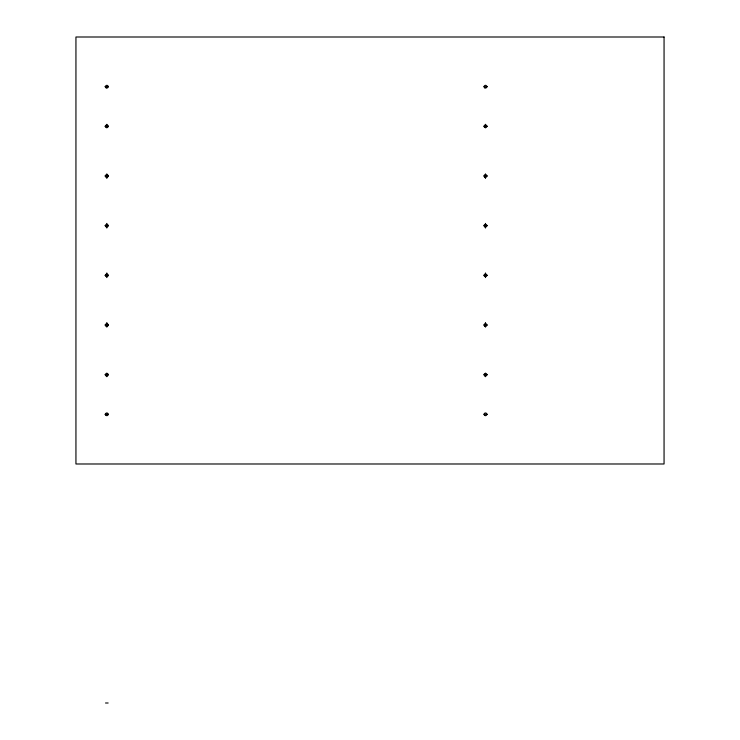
<?xml version="1.0" encoding="UTF-8"?>
<svg xmlns="http://www.w3.org/2000/svg" width="740" height="740" viewBox="0 0 740 740"><rect width="100%" height="100%" fill="white"/><g stroke="black" fill="none" stroke-linecap="round" stroke-linejoin="round"><path stroke-width="1.11" d="M104.914 86.682L108.382 86.682M483.914 86.682L487.382 86.682M104.914 126.29L108.382 126.29M483.914 126.29L487.382 126.29M104.914 175.972L108.382 175.972M483.914 175.972L487.382 175.972M104.914 225.654L108.382 225.654M483.914 225.654L487.382 225.654M104.914 275.336L108.382 275.336M483.914 275.336L487.382 275.336M104.914 325.017L108.382 325.017M483.914 325.017L487.382 325.017M104.914 374.699L108.382 374.699M483.914 374.699L487.382 374.699M104.914 414.308L108.382 414.308M483.914 414.308L487.382 414.308M105.515 703L108.133 703M485.477 124.292L485.477 127.752M485.477 173.854L485.477 178.46M485.477 223.406L485.477 228.022M485.477 272.968L485.477 277.583M485.477 322.529L485.477 327.145M485.477 373.247L485.477 376.706M106.819 124.292L106.819 127.752M106.819 173.854L106.819 178.46M106.819 223.406L106.819 228.022M106.819 272.968L106.819 277.583M106.819 322.529L106.819 327.145M106.819 373.247L106.819 376.706M664.058 37L75.942 37L75.942 463.989L664.058 463.989L664.058 37M106.144 127.447A1.341 1.341 0 0 0 108.16 126.29A1.341 1.341 0 0 0 106.144 125.125A1.341 1.341 0 0 0 106.144 127.447M106.153 177.138A1.341 1.341 0 0 0 108.16 175.972A1.341 1.341 0 0 0 106.153 174.806A1.341 1.341 0 0 0 106.153 177.138M106.153 226.819A1.341 1.341 0 0 0 108.16 225.654A1.341 1.341 0 0 0 106.153 224.488A1.341 1.341 0 0 0 106.153 226.819M106.153 276.492A1.341 1.341 0 0 0 108.16 275.326A1.341 1.341 0 0 0 106.153 274.17A1.341 1.341 0 0 0 106.153 276.492M106.153 326.183A1.341 1.341 0 0 0 108.16 325.017A1.341 1.341 0 0 0 106.153 323.852A1.341 1.341 0 0 0 106.153 326.183M106.153 375.865A1.341 1.341 0 0 0 108.169 374.699A1.341 1.341 0 0 0 106.153 373.534A1.341 1.341 0 0 0 106.153 375.865M484.802 127.456A1.341 1.341 0 0 0 486.818 126.29A1.341 1.341 0 0 0 484.802 125.125A1.341 1.341 0 0 0 484.802 127.456M484.802 177.138A1.341 1.341 0 0 0 486.818 175.972A1.341 1.341 0 0 0 484.802 174.806A1.341 1.341 0 0 0 484.802 177.138M484.802 226.819A1.341 1.341 0 0 0 486.818 225.654A1.341 1.341 0 0 0 484.802 224.488A1.341 1.341 0 0 0 484.802 226.819M484.802 276.501A1.341 1.341 0 0 0 486.818 275.336A1.341 1.341 0 0 0 484.802 274.17A1.341 1.341 0 0 0 484.802 276.501M484.802 326.183A1.341 1.341 0 0 0 486.818 325.017A1.341 1.341 0 0 0 484.802 323.852A1.341 1.341 0 0 0 484.802 326.183M484.802 375.865A1.341 1.341 0 0 0 486.818 374.699A1.341 1.341 0 0 0 484.802 373.534A1.341 1.341 0 0 0 484.802 375.865M484.802 415.473A1.341 1.341 0 0 0 486.818 414.308A1.341 1.341 0 0 0 484.802 413.151A1.341 1.341 0 0 0 484.802 415.473M484.802 87.847A1.341 1.341 0 0 0 486.818 86.682A1.341 1.341 0 0 0 484.802 85.516A1.341 1.341 0 0 0 484.802 87.847M106.153 87.847A1.341 1.341 0 0 0 108.169 86.682A1.341 1.341 0 0 0 106.153 85.516A1.341 1.341 0 0 0 106.153 87.847M106.051 415.408A1.341 1.341 0 0 0 108.16 414.428A1.341 1.341 0 0 0 106.255 413.096A1.341 1.341 0 0 0 106.051 415.408"/></g></svg>
